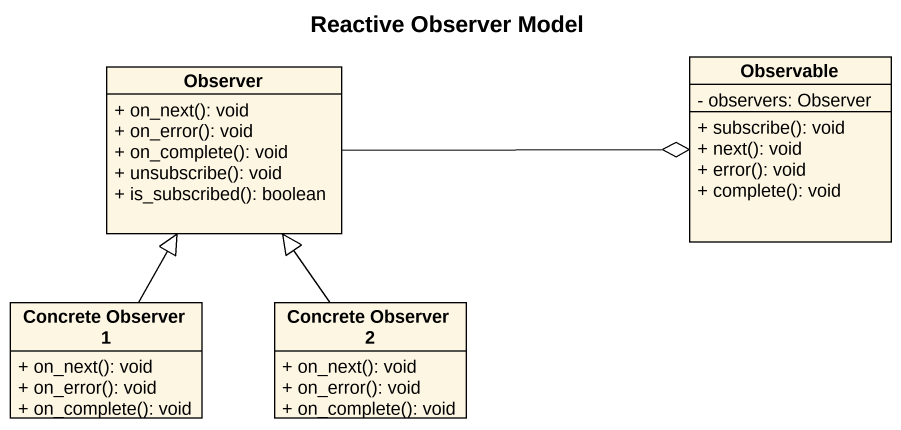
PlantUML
@startuml
title Reactive Observer Model
hide circle
hide empty members
skinparam classAttributeIconSize 0
class Observer {
  + on_next(): void
  + on_error(): void
  + on_complete(): void
  + unsubscribe(): void
  + is_subscribed(): boolean
}
class Observable {
  - observers: Observer
  + subscribe(): void
  + next(): void
  + error(): void
  + complete(): void
}
class "Concrete Observer 1" as Concrete_Observer_1 {
  + on_next(): void
  + on_error(): void
  + on_complete(): void
}
class "Concrete Observer 2" as Concrete_Observer_2 {
  + on_next(): void
  + on_error(): void
  + on_complete(): void
}
Observer -right-o Observable
Concrete_Observer_1 -up-|> Observer
Concrete_Observer_2 -up-|> Observer
@enduml
